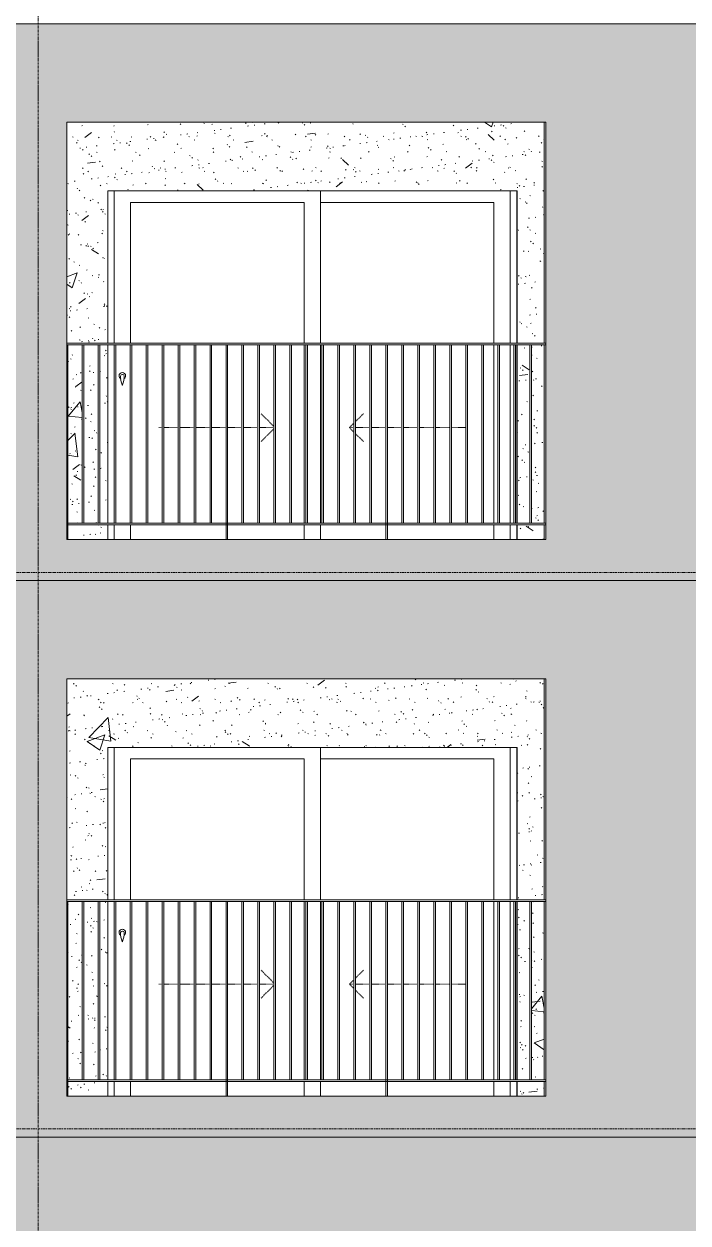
# Model space of a CAD drawing. Header units: millimetres. Extents: x 9199 to 175431, y -4466 to 35300.
# Drawn here: x 53449 to 57506, y 18625 to 25950 of the extents above; entities that cross this region are included whole.
import ezdxf

# ---------------------------------------------------------------- set-up
doc = ezdxf.new("R2010")
doc.units = ezdxf.units.MM
for name, pattern in [('Centre', [31.75, 6.35, -4.7625, 15.875, -4.7625]), ('Dash', [6, 3, -3]), ('Grid Line', [22.225, 12.7, -3.175, 3.175, -3.175])]:
    doc.linetypes.add(name, pattern=pattern)
for name, color, linetype, lineweight in [('0-1', 7, 'Continuous', 5), ('A-DOOR', 31, 'Continuous', 9), ('A-DOOR-FRAM', 31, 'Continuous', 9), ('A-DOOR-HDLN', 31, 'Dash', 18), ('A-FLOR-HRAL', 11, 'Continuous', 9), ('A-FLOR-LEVL-2', 51, 'Centre', 9), ('A-WALL', 113, 'Continuous', 9), ('A-WALL-PATT', 111, 'Continuous', 9), ('A-WALL-PATT-1', 9, 'Continuous', 9), ('A-WALL-PATT-2', 111, 'Continuous', 5), ('I-WALL-1', 7, 'Continuous', 9), ('S-GRID-1', 1, 'Grid Line', 9)]:
    doc.layers.add(name, color=color, linetype=linetype, lineweight=lineweight)
pattern_1 = [(50, (51388.9, 1200), (1093.104, -95.634), [114.3, -1257.3]), (355, (51388.9, 1200), (-211.46, 1146.34), [91.44, -1005.84]), (100.451, (51480, 1192), (881.656, 1050.7), [97.14, -1068.54]), (46.184, (51389, 1504.8), (1626.475, -252.26), [171.45, -1885.95]), (96.636, (51524.5, 1483.8), (1424.42, 1484.57), [145.71, -1602.81]), (351.184, (51389, 1504.8), (1424.43, 1484.55), [137.16, -1508.76]), (21, (51541.3, 1428.6), (909.686, -613.59), [114.3, -1257.3]), (326, (51541.3, 1428.6), (370.81, 1105.13), [91.44, -1005.84]), (71.451, (51617.1, 1377.5), (1280.503, 491.53), [97.14, -1068.54]), (37.5, (51388.93, 1200), (18.5313, 507.33), [50.292, -943.356, 50.292, -970.788, -1009.65]), (37.5, (51388.93, 1200), (18.5313, 507.33), [-2014.728, 50.292, -959.358]), (7.5, (51388.93, 1200), (400.918, 601.084), [50.292, -531.876, 50.292, -920.496, -384.81]), (7.5, (51388.93, 1200), (400.918, 601.084), [-1552.956, 50.292, -334.518]), (327.5, (51049.1, 1200), (813.545, -34.374), [50.292, -330.708, 50.292, -1138.428, -1577.34]), (327.5, (51049.1, 1200), (813.545, -34.374), [-1569.72, 50.292, -1527.048]), (317.5, (50896.7, 1200), (888.775, 152.56), [50.292, -445.008, 50.292, -739.14, -1120.14]), (317.5, (50896.7, 1200), (888.775, 152.56), [-1284.73, 50.29, -1069.85])]
pattern_2 = [(37.5, (51388.93, 1200), (-4.79953, 146.8239), [5.029, -110.795, 5.029, -124.511, -123.825]), (37.5, (51388.93, 1200), (-4.79953, 146.8239), [-245.364, 5.029, -118.796]), (7.5, (51388.93, 1200), (134.8574, 215.0472), [5.029, -57.455, 5.029, -99.365, -40.005]), (7.5, (51388.93, 1200), (134.8574, 215.0472), [-166.878, 5.029, -34.976]), (327.5, (51295.21, 1200), (237.29776, 0.4316), [5.029, -33.071, 5.029, -132.131, -179.07]), (327.5, (51295.21, 1200), (237.29776, 0.4316), [-175.26, 5.029, -174.041]), (317.5, (51295.2, 1200), (229.067, 66.8792), [5.029, -14.021, 5.029, -84.887, -102.87]), (317.5, (51295.2, 1200), (229.067, 66.8792), [-108.966, 5.029, -97.841])]

# ---------------------------------------------------------------- blocks, each defined once
blk = doc.blocks.new('NCV_TKTC_TANG 6 - 8_rvt-1-TKCS_MẶT ĐỨNG HƯỚNG ĐÔNG')
at = {"layer": 'A-WALL-PATT-1'}
h = blk.add_hatch(dxfattribs=at)
h.set_pattern_fill('FP_2', color=256, style=0, pattern_type=2)
h.set_pattern_definition(pattern_1)
h.paths.add_polyline_path([(53716.9, 22800), (53962.4, 22800), (53962.4, 22890), (53716.9, 22890), (53716.9, 22803.9)])
h.paths.add_polyline_path([(56462.4, 22800), (56626.9, 22800), (56626.9, 22890), (56462.4, 22890)])
h.paths.add_polyline_path([(56626.9, 22900), (56626.9, 23990), (56548.8, 23990), (56548.8, 22900), (56608.9, 22900)])
h.paths.add_polyline_path([(53716.9, 22900), (53804.6, 22900), (53804.6, 23990), (53716.9, 23990), (53716.9, 23156)])
h.paths.add_polyline_path([(53962.4, 22900), (53962.4, 23990), (53912.2, 23990), (53912.2, 22900)])
h.paths.add_polyline_path([(53851.3, 22900), (53902.2, 22900), (53902.2, 23990), (53814.6, 23990), (53814.6, 22900)])
h.paths.add_polyline_path([(56462.4, 22900), (56538.8, 22900), (56538.8, 23990), (56462.4, 23990), (56462.4, 23018.2)])
h.paths.add_polyline_path([(53711.5, 23990), (53711.9, 23990), (53711.9, 24000), (53962.4, 24000), (53962.4, 24930), (56462.4, 24930), (56462.4, 24000), (56626.9, 24000), (56626.9, 25350), (53711.5, 25350), (53711.5, 24377.5)])
h = blk.add_hatch(dxfattribs=at)
h.set_pattern_fill('FP_3', color=256, style=0, pattern_type=2)
h.set_pattern_definition(pattern_2)
h.paths.add_polyline_path([(53716.9, 22800), (53962.4, 22800), (53962.4, 22890), (53716.9, 22890), (53716.9, 22803.9)])
h.paths.add_polyline_path([(56462.4, 22800), (56626.9, 22800), (56626.9, 22890), (56462.4, 22890)])
h.paths.add_polyline_path([(56626.9, 22900), (56626.9, 23990), (56548.8, 23990), (56548.8, 22900), (56608.9, 22900)])
h.paths.add_polyline_path([(53716.9, 22900), (53804.6, 22900), (53804.6, 23990), (53716.9, 23990), (53716.9, 23156)])
h.paths.add_polyline_path([(53962.4, 22900), (53962.4, 23990), (53912.2, 23990), (53912.2, 22900)])
h.paths.add_polyline_path([(53851.3, 22900), (53902.2, 22900), (53902.2, 23990), (53814.6, 23990), (53814.6, 22900)])
h.paths.add_polyline_path([(56462.4, 22900), (56538.8, 22900), (56538.8, 23990), (56462.4, 23990), (56462.4, 23018.2)])
h.paths.add_polyline_path([(53711.5, 23990), (53711.9, 23990), (53711.9, 24000), (53962.4, 24000), (53962.4, 24930), (56462.4, 24930), (56462.4, 24000), (56626.9, 24000), (56626.9, 25350), (53711.5, 25350), (53711.5, 24377.5)])
at = {"layer": 'I-WALL-1'}
for p, q in [((56626.9, 24000), (56626.9, 25350)), ((53962.4, 24000), (53962.4, 24930)), ((53962.4, 24930), (56462.4, 24930)), ((56462.4, 24930), (56462.4, 24000)), ((53962.4, 22900), (53962.4, 23990)), ((56462.4, 23990), (56462.4, 22900)), ((56626.9, 22900), (56626.9, 23990)), ((53962.4, 22800), (53962.4, 22890)), ((56462.4, 22890), (56462.4, 22800)), ((56626.9, 22800), (56626.9, 22890))]:
    blk.add_line(p, q, dxfattribs=at)
blk = doc.blocks.new('NCV_TKTC_TANG 6 - 8_rvt-3-TKCS_MẶT ĐỨNG HƯỚNG ĐÔNG')
at = {"layer": 'A-WALL-PATT-1'}
h = blk.add_hatch(dxfattribs=at)
h.set_pattern_fill('FP_2', color=256, style=0, pattern_type=2)
h.set_pattern_definition(pattern_1)
h.paths.add_polyline_path([(56626.9, 19400), (56626.9, 19490), (56462.4, 19490), (56462.4, 19400), (56616.1, 19400)])
h.paths.add_polyline_path([(53962.4, 19400), (53962.4, 19490), (53716.9, 19490), (53716.9, 19400)])
h.paths.add_polyline_path([(53902.2, 19500), (53902.2, 20590), (53814.6, 20590), (53814.6, 19500), (53851.3, 19500)])
h.paths.add_polyline_path([(53716.9, 19500), (53804.6, 19500), (53804.6, 20590), (53716.9, 20590), (53716.9, 19756)])
h.paths.add_polyline_path([(56608.9, 19500), (56626.9, 19500), (56626.9, 20590), (56548.8, 20590), (56548.8, 19500), (56556.9, 19500)])
h.paths.add_polyline_path([(53912.2, 19500), (53962.4, 19500), (53962.4, 20590), (53912.2, 20590), (53912.2, 19543.6)])
h.paths.add_polyline_path([(56462.4, 19500), (56538.8, 19500), (56538.8, 20590), (56462.4, 20590), (56462.4, 19618.2)])
h.paths.add_polyline_path([(53711.5, 20590), (53711.9, 20590.5), (53711.9, 20600), (53962.4, 20600), (53962.4, 21530), (56462.4, 21530), (56462.4, 20600), (56626.9, 20600), (56626.9, 21950), (53711.5, 21950), (53711.5, 20590.5)])
h = blk.add_hatch(dxfattribs=at)
h.set_pattern_fill('FP_3', color=256, style=0, pattern_type=2)
h.set_pattern_definition(pattern_2)
h.paths.add_polyline_path([(56626.9, 19400), (56626.9, 19490), (56462.4, 19490), (56462.4, 19400), (56616.1, 19400)])
h.paths.add_polyline_path([(53962.4, 19400), (53962.4, 19490), (53716.9, 19490), (53716.9, 19400)])
h.paths.add_polyline_path([(53902.2, 19500), (53902.2, 20590), (53814.6, 20590), (53814.6, 19500), (53851.3, 19500)])
h.paths.add_polyline_path([(53716.9, 19500), (53804.6, 19500), (53804.6, 20590), (53716.9, 20590), (53716.9, 19756)])
h.paths.add_polyline_path([(56608.9, 19500), (56626.9, 19500), (56626.9, 20590), (56548.8, 20590), (56548.8, 19500), (56556.9, 19500)])
h.paths.add_polyline_path([(53912.2, 19500), (53962.4, 19500), (53962.4, 20590), (53912.2, 20590), (53912.2, 19543.6)])
h.paths.add_polyline_path([(56462.4, 19500), (56538.8, 19500), (56538.8, 20590), (56462.4, 20590), (56462.4, 19618.2)])
h.paths.add_polyline_path([(53711.5, 20590), (53711.9, 20590.5), (53711.9, 20600), (53962.4, 20600), (53962.4, 21530), (56462.4, 21530), (56462.4, 20600), (56626.9, 20600), (56626.9, 21950), (53711.5, 21950), (53711.5, 20590.5)])
at = {"layer": 'I-WALL-1'}
for p, q in [((56626.9, 20600), (56626.9, 21950)), ((53962.4, 20600), (53962.4, 21530)), ((53962.4, 21530), (56462.4, 21530)), ((56462.4, 21530), (56462.4, 20600)), ((53962.4, 19500), (53962.4, 20590)), ((56462.4, 20590), (56462.4, 19500)), ((56626.9, 19500), (56626.9, 20590)), ((53962.4, 19400), (53962.4, 19490)), ((56462.4, 19490), (56462.4, 19400)), ((56626.9, 19400), (56626.9, 19490))]:
    blk.add_line(p, q, dxfattribs=at)
blk = doc.blocks.new('Railing - 10mm-1251313-TKCS_MẶT ĐỨNG HƯỚNG ĐÔNG')
at = {"layer": 'A-FLOR-HRAL'}
for p, q in [((70204.4, 2500), (70204.4, 3590)), ((70214.4, 2500), (70214.4, 3590))]:
    blk.add_line(p, q, dxfattribs=at)
blk = doc.blocks.new('Railing - 50 x 10mm-V52-TKCS_MẶT ĐỨNG HƯỚNG ĐÔNG')
at = {"layer": 'A-FLOR-HRAL'}
for p, q in [((71081.4, 6990), (71091.4, 6990)), ((71081.4, 5800), (71081.4, 6990)), ((71091.4, 5800), (71091.4, 6990))]:
    blk.add_line(p, q, dxfattribs=at)
blk = doc.blocks.new('Railing - 50 x 10mm-V59-TKCS_MẶT ĐỨNG HƯỚNG ĐÔNG')
at = {"layer": 'A-FLOR-HRAL'}
for p in [(22436.9, 6990), (22442.4, 5800)]:
    blk.add_line(p, (22442.4, 6990), dxfattribs=at)
blk = doc.blocks.new('Railing - 50 x 10mm-V56-TKCS_MẶT ĐỨNG HƯỚNG ĐÔNG')
at = {"layer": 'A-FLOR-HRAL'}
blk.add_line((56636.5, 5800), (56636.5, 6990), dxfattribs=at)
blk = doc.blocks.new('Railing - Railing-3822122-TKCS_MẶT ĐỨNG HƯỚNG ĐÔNG')
at = {"layer": 'A-FLOR-HRAL'}
for p, q in [((53711.9, 19490), (53711.9, 19500)), ((53711.9, 19500), (56636.9, 19500)), ((56636.9, 19490), (53711.9, 19490))]:
    blk.add_line(p, q, dxfattribs=at)
for name, p in [('Railing - 50 x 10mm-V59-TKCS_MẶT ĐỨNG HƯỚNG ĐÔNG', (31274.6, 13600)), ('Railing - 10mm-1251313-TKCS_MẶT ĐỨNG HƯỚNG ĐÔNG', (-16399.8, 17000)), ('Railing - 10mm-1251313-TKCS_MẶT ĐỨNG HƯỚNG ĐÔNG', (-16302.1, 17000)), ('Railing - 10mm-1251313-TKCS_MẶT ĐỨNG HƯỚNG ĐÔNG', (-16204.5, 17000)), ('Railing - 10mm-1251313-TKCS_MẶT ĐỨNG HƯỚNG ĐÔNG', (-16106.8, 17000)), ('Railing - 10mm-1251313-TKCS_MẶT ĐỨNG HƯỚNG ĐÔNG', (-16009.2, 17000)), ('Railing - 10mm-1251313-TKCS_MẶT ĐỨNG HƯỚNG ĐÔNG', (-15911.5, 17000)), ('Railing - 10mm-1251313-TKCS_MẶT ĐỨNG HƯỚNG ĐÔNG', (-15813.9, 17000)), ('Railing - 10mm-1251313-TKCS_MẶT ĐỨNG HƯỚNG ĐÔNG', (-15716.2, 17000)), ('Railing - 10mm-1251313-TKCS_MẶT ĐỨNG HƯỚNG ĐÔNG', (-15618.6, 17000)), ('Railing - 50 x 10mm-V52-TKCS_MẶT ĐỨNG HƯỚNG ĐÔNG', (-16397.9, 13600)), ('Railing - 10mm-1251313-TKCS_MẶT ĐỨNG HƯỚNG ĐÔNG', (-15423.3, 17000)), ('Railing - 10mm-1251313-TKCS_MẶT ĐỨNG HƯỚNG ĐÔNG', (-15325.6, 17000)), ('Railing - 10mm-1251313-TKCS_MẶT ĐỨNG HƯỚNG ĐÔNG', (-15228, 17000)), ('Railing - 10mm-1251313-TKCS_MẶT ĐỨNG HƯỚNG ĐÔNG', (-15130.3, 17000)), ('Railing - 10mm-1251313-TKCS_MẶT ĐỨNG HƯỚNG ĐÔNG', (-15032.7, 17000)), ('Railing - 10mm-1251313-TKCS_MẶT ĐỨNG HƯỚNG ĐÔNG', (-14935, 17000)), ('Railing - 10mm-1251313-TKCS_MẶT ĐỨNG HƯỚNG ĐÔNG', (-14837.4, 17000)), ('Railing - 10mm-1251313-TKCS_MẶT ĐỨNG HƯỚNG ĐÔNG', (-14739.7, 17000)), ('Railing - 10mm-1251313-TKCS_MẶT ĐỨNG HƯỚNG ĐÔNG', (-14642.1, 17000)), ('Railing - 50 x 10mm-V52-TKCS_MẶT ĐỨNG HƯỚNG ĐÔNG', (-15421.4, 13600)), ('Railing - 10mm-1251313-TKCS_MẶT ĐỨNG HƯỚNG ĐÔNG', (-14446.8, 17000)), ('Railing - 10mm-1251313-TKCS_MẶT ĐỨNG HƯỚNG ĐÔNG', (-14349.1, 17000)), ('Railing - 10mm-1251313-TKCS_MẶT ĐỨNG HƯỚNG ĐÔNG', (-14251.5, 17000)), ('Railing - 10mm-1251313-TKCS_MẶT ĐỨNG HƯỚNG ĐÔNG', (-14153.8, 17000)), ('Railing - 10mm-1251313-TKCS_MẶT ĐỨNG HƯỚNG ĐÔNG', (-14056.2, 17000)), ('Railing - 10mm-1251313-TKCS_MẶT ĐỨNG HƯỚNG ĐÔNG', (-13958.5, 17000)), ('Railing - 10mm-1251313-TKCS_MẶT ĐỨNG HƯỚNG ĐÔNG', (-13860.9, 17000)), ('Railing - 10mm-1251313-TKCS_MẶT ĐỨNG HƯỚNG ĐÔNG', (-13763.2, 17000)), ('Railing - 10mm-1251313-TKCS_MẶT ĐỨNG HƯỚNG ĐÔNG', (-13665.6, 17000)), ('Railing - 50 x 10mm-V56-TKCS_MẶT ĐỨNG HƯỚNG ĐÔNG', (0, 13600))]:
    blk.add_blockref(name, p)
blk = doc.blocks.new('Top Rail Type - Top Rail_Internal_-3822125-TKCS_MẶT ĐỨNG HƯỚNG ĐÔNG')
at = {"layer": 'A-FLOR-HRAL'}
for p, q in [((53711.9, 20590), (53711.9, 20600)), ((56636.9, 20600), (53711.9, 20600)), ((53711.9, 20590), (56636.9, 20590))]:
    blk.add_line(p, q, dxfattribs=at)
blk = doc.blocks.new('DEG_02-DEG_03 - DEG_02-2500x2400mm-CỬA ĐI 02 CÁNH TRƯỢT-V69-TKCS_MẶT ĐỨNG HƯỚNG ĐÔNG')
at = {"layer": 'A-DOOR'}
for p, q in [((54000.3, 10400), (54000.3, 11330)), ((55260.3, 11330), (55260.3, 10400)), ((54100.3, 11260), (55160.3, 11260)), ((54100.3, 11260), (54100.3, 10400)), ((55160.3, 10400), (55160.3, 11260)), ((55260.3, 11260), (56320.3, 11260)), ((56320.3, 10400), (56320.3, 11260)), ((55160.3, 9300), (55160.3, 10390)), ((55260.3, 10390), (55260.3, 9300)), ((56320.3, 9300), (56320.3, 10390)), ((54000.3, 9200), (54000.3, 9290)), ((54100.3, 9290), (54100.3, 9200)), ((55160.3, 9200), (55160.3, 9290)), ((55260.3, 9290), (55260.3, 9200)), ((56320.3, 9200), (56320.3, 9290))]:
    blk.add_line(p, q, dxfattribs=at)
at = {"layer": 'A-DOOR', "flags": 128}
blk.add_lwpolyline([(54051.8, 10208.7), (54051.8, 10208.7), (54051.8, 10208.7), (54051.8, 10208.7), (54051.8, 10208.7), (54051.8, 10208.7), (54051.8, 10208.7), (54051.7, 10208.7), (54051.7, 10208.7), (54051.7, 10208.7), (54051.7, 10208.7), (54051.6, 10208.7), (54051.6, 10208.7), (54051.6, 10208.7), (54051.5, 10208.7), (54051.5, 10208.7), (54051.5, 10208.7), (54051.4, 10208.7), (54051.4, 10208.7), (54051.4, 10208.7), (54051.3, 10208.7), (54051.3, 10208.7), (54051.2, 10208.7), (54051.2, 10208.7), (54051.1, 10208.7), (54051.1, 10208.7), (54051, 10208.7), (54051, 10208.7), (54050.9, 10208.7), (54050.9, 10208.7), (54050.8, 10208.7), (54050.7, 10208.7), (54050.7, 10208.7), (54050.6, 10208.7), (54050.6, 10208.7), (54050.5, 10208.7), (54050.4, 10208.7), (54050.4, 10208.7), (54050.3, 10208.7), (54050.3, 10208.7), (54050.2, 10208.7), (54050.1, 10208.7), (54050.1, 10208.7), (54050, 10208.7), (54050, 10208.7), (54049.9, 10208.7), (54049.9, 10208.7), (54049.8, 10208.7), (54049.7, 10208.7), (54049.7, 10208.7), (54049.6, 10208.7), (54049.6, 10208.7), (54049.5, 10208.7), (54049.5, 10208.7), (54049.4, 10208.7), (54049.4, 10208.7), (54049.3, 10208.7), (54049.3, 10208.7), (54049.2, 10208.7), (54049.2, 10208.7), (54049.2, 10208.7), (54049.1, 10208.7), (54049.1, 10208.7), (54049.1, 10208.7), (54049, 10208.7), (54049, 10208.7), (54049, 10208.7), (54048.9, 10208.7), (54048.9, 10208.7), (54048.9, 10208.7), (54048.9, 10208.7), (54048.9, 10208.7), (54048.8, 10208.7), (54048.8, 10208.7), (54048.8, 10208.7), (54048.8, 10208.7), (54048.8, 10208.7)], dxfattribs=at)
at = {"layer": 'A-DOOR'}
for centre, radius, start, end in [((54050.3, 10200), 20, 0, 180), ((54050.3, 10200), 20, 180, 240), ((54048.8, 10199.2), 9.45, 90, 180), ((54204.1, 10199.2), 164.8, 180, 199.13397), ((54051.8, 10199.2), 9.45, 0, 90), ((53896.5, 10199.2), 164.8, 340.86603, 0), ((54050.3, 10200), 20, 300, 0), ((54050.7, 10146), 2.34, 199.13397, 261.03098), ((54049.9, 10146), 2.34, 278.96902, 340.86603)]:
    blk.add_arc(centre, radius, start, end, dxfattribs=at)
at = {"layer": 'A-DOOR-FRAM'}
for p, q in [((54000.3, 11330), (54000.3, 10400)), ((56420.3, 11330), (56420.3, 10400)), ((56460.3, 10400), (56460.3, 11330)), ((56420.3, 10390), (56420.3, 9300)), ((56460.3, 9300), (56460.3, 10390)), ((54000.3, 9290), (54000.3, 9200)), ((56420.3, 9290), (56420.3, 9200)), ((56460.3, 9200), (56460.3, 9290))]:
    blk.add_line(p, q, dxfattribs=at)
at = {"layer": 'A-DOOR-HDLN'}
for p, q in [((54976.4, 9890.9), (54898.2, 9969.1)), ((55474.7, 9921.3), (55522.4, 9969.1)), ((55437.6, 9884.2), (55464.7, 9911.3)), ((54273.1, 9884.2), (54292.8, 9884.2)), ((54304.3, 9884.2), (54390.5, 9884.2)), ((54400.5, 9884.2), (54488.1, 9884.2)), ((54498.1, 9884.2), (54585.8, 9884.2)), ((54595.8, 9884.2), (54683.4, 9884.2)), ((54693.4, 9884.2), (54781.1, 9884.2)), ((54791.1, 9884.2), (54878.7, 9884.2)), ((54888.7, 9884.2), (54976.4, 9884.2)), ((54976.4, 9877.6), (54898.2, 9799.4)), ((55437.6, 9884.2), (55464.7, 9857.1)), ((55464.7, 9884.2), (55437.6, 9884.2)), ((55562.3, 9884.2), (55474.7, 9884.2)), ((55474.7, 9847.1), (55522.4, 9799.4)), ((55660, 9884.2), (55572.3, 9884.2)), ((55757.6, 9884.2), (55670, 9884.2)), ((55855.3, 9884.2), (55767.6, 9884.2)), ((55952.9, 9884.2), (55865.3, 9884.2)), ((56050.6, 9884.2), (55962.9, 9884.2)), ((56147.6, 9884.2), (56060.6, 9884.2))]:
    blk.add_line(p, q, dxfattribs=at)
blk = doc.blocks.new('Railing - Railing-3825371-TKCS_MẶT ĐỨNG HƯỚNG ĐÔNG')
at = {"layer": 'A-FLOR-HRAL'}
for p, q in [((53711.9, 22890), (53711.9, 22900)), ((53711.9, 22900), (56636.9, 22900)), ((56636.9, 22890), (53711.9, 22890))]:
    blk.add_line(p, q, dxfattribs=at)
for name, p in [('Railing - 50 x 10mm-V59-TKCS_MẶT ĐỨNG HƯỚNG ĐÔNG', (31274.6, 17000)), ('Railing - 10mm-1251313-TKCS_MẶT ĐỨNG HƯỚNG ĐÔNG', (-16399.8, 20400)), ('Railing - 10mm-1251313-TKCS_MẶT ĐỨNG HƯỚNG ĐÔNG', (-16302.1, 20400)), ('Railing - 10mm-1251313-TKCS_MẶT ĐỨNG HƯỚNG ĐÔNG', (-16204.5, 20400)), ('Railing - 10mm-1251313-TKCS_MẶT ĐỨNG HƯỚNG ĐÔNG', (-16106.8, 20400)), ('Railing - 10mm-1251313-TKCS_MẶT ĐỨNG HƯỚNG ĐÔNG', (-16009.2, 20400)), ('Railing - 10mm-1251313-TKCS_MẶT ĐỨNG HƯỚNG ĐÔNG', (-15911.5, 20400)), ('Railing - 10mm-1251313-TKCS_MẶT ĐỨNG HƯỚNG ĐÔNG', (-15813.9, 20400)), ('Railing - 10mm-1251313-TKCS_MẶT ĐỨNG HƯỚNG ĐÔNG', (-15716.2, 20400)), ('Railing - 10mm-1251313-TKCS_MẶT ĐỨNG HƯỚNG ĐÔNG', (-15618.6, 20400)), ('Railing - 50 x 10mm-V52-TKCS_MẶT ĐỨNG HƯỚNG ĐÔNG', (-16397.9, 17000)), ('Railing - 10mm-1251313-TKCS_MẶT ĐỨNG HƯỚNG ĐÔNG', (-15423.3, 20400)), ('Railing - 10mm-1251313-TKCS_MẶT ĐỨNG HƯỚNG ĐÔNG', (-15325.6, 20400)), ('Railing - 10mm-1251313-TKCS_MẶT ĐỨNG HƯỚNG ĐÔNG', (-15228, 20400)), ('Railing - 10mm-1251313-TKCS_MẶT ĐỨNG HƯỚNG ĐÔNG', (-15130.3, 20400)), ('Railing - 10mm-1251313-TKCS_MẶT ĐỨNG HƯỚNG ĐÔNG', (-15032.7, 20400)), ('Railing - 10mm-1251313-TKCS_MẶT ĐỨNG HƯỚNG ĐÔNG', (-14935, 20400)), ('Railing - 10mm-1251313-TKCS_MẶT ĐỨNG HƯỚNG ĐÔNG', (-14837.4, 20400)), ('Railing - 10mm-1251313-TKCS_MẶT ĐỨNG HƯỚNG ĐÔNG', (-14739.7, 20400)), ('Railing - 10mm-1251313-TKCS_MẶT ĐỨNG HƯỚNG ĐÔNG', (-14642.1, 20400)), ('Railing - 50 x 10mm-V52-TKCS_MẶT ĐỨNG HƯỚNG ĐÔNG', (-15421.4, 17000)), ('Railing - 10mm-1251313-TKCS_MẶT ĐỨNG HƯỚNG ĐÔNG', (-14446.8, 20400)), ('Railing - 10mm-1251313-TKCS_MẶT ĐỨNG HƯỚNG ĐÔNG', (-14349.1, 20400)), ('Railing - 10mm-1251313-TKCS_MẶT ĐỨNG HƯỚNG ĐÔNG', (-14251.5, 20400)), ('Railing - 10mm-1251313-TKCS_MẶT ĐỨNG HƯỚNG ĐÔNG', (-14153.8, 20400)), ('Railing - 10mm-1251313-TKCS_MẶT ĐỨNG HƯỚNG ĐÔNG', (-14056.2, 20400)), ('Railing - 10mm-1251313-TKCS_MẶT ĐỨNG HƯỚNG ĐÔNG', (-13958.5, 20400)), ('Railing - 10mm-1251313-TKCS_MẶT ĐỨNG HƯỚNG ĐÔNG', (-13860.9, 20400)), ('Railing - 10mm-1251313-TKCS_MẶT ĐỨNG HƯỚNG ĐÔNG', (-13763.2, 20400)), ('Railing - 10mm-1251313-TKCS_MẶT ĐỨNG HƯỚNG ĐÔNG', (-13665.6, 20400)), ('Railing - 50 x 10mm-V56-TKCS_MẶT ĐỨNG HƯỚNG ĐÔNG', (0, 17000))]:
    blk.add_blockref(name, p)
blk = doc.blocks.new('Top Rail Type - Top Rail_Internal_-3825374-TKCS_MẶT ĐỨNG HƯỚNG ĐÔNG')
at = {"layer": 'A-FLOR-HRAL'}
for p, q in [((53711.9, 23990), (53711.9, 24000)), ((56636.9, 24000), (53711.9, 24000)), ((53711.9, 23990), (56636.9, 23990))]:
    blk.add_line(p, q, dxfattribs=at)

msp = doc.modelspace()

# ---------------------------------------------------------------- hatches: boundary and pattern name
at = {"layer": 'A-WALL-PATT'}
h = msp.add_hatch(color=256, dxfattribs=at)
h.paths.add_polyline_path([(56836.9, 22550), (56836.9, 25950), (53361.9, 25950), (53361.9, 22550), (55362.4, 22550)])
h.paths.add_polyline_path([(55362.4, 22800), (53711.5, 22800), (53711.5, 25350), (56636.9, 25350), (56636.9, 22800)])
h = msp.add_hatch(color=256, dxfattribs=at)
h.paths.add_polyline_path([(53361.9, 19150), (56836.9, 19150), (56836.9, 22550), (53361.9, 22550), (53361.9, 20049.5)])
h.paths.add_polyline_path([(54304.3, 19400), (53711.5, 19400), (53711.5, 21950), (56636.9, 21950), (56636.9, 19400), (55362.4, 19400)])
h = msp.add_hatch(color=256, dxfattribs=at)
h.paths.add_polyline_path([(55362.4, 15750), (56836.9, 15750), (56836.9, 19150), (53361.9, 19150), (53361.9, 15750), (54304.3, 15750)])
h.paths.add_polyline_path([(56636.9, 16000), (53711.5, 16000), (53711.5, 18550), (56636.9, 18550), (56636.9, 16803.4)])
at = {"layer": 'A-WALL-PATT-2'}
h = msp.add_hatch(color=256, dxfattribs=at)
h.paths.add_polyline_path([(56836.9, 22550), (59946.9, 22550), (59946.9, 25350), (59936.9, 25350), (59936.9, 25950), (56836.9, 25950), (56836.9, 23295.5)])
h.paths.add_polyline_path([(59196.4, 23514.4), (57837.4, 23514.4), (57837.4, 24914.4), (59237.4, 24914.4), (59237.4, 23514.4)])
h = msp.add_hatch(color=256, dxfattribs=at)
h.paths.add_polyline_path([(56836.9, 19150), (59946.9, 19150), (59946.9, 21950), (59936.9, 21950), (59936.9, 22550), (56836.9, 22550), (56836.9, 20049.5)])
h.paths.add_polyline_path([(59196.4, 20114.4), (57837.4, 20114.4), (57837.4, 21514.4), (59237.4, 21514.4), (59237.4, 20114.4)])
h = msp.add_hatch(color=256, dxfattribs=at)
h.paths.add_polyline_path([(56836.9, 15750), (59946.9, 15750), (59946.9, 18550), (59936.9, 18550), (59936.9, 19150), (56836.9, 19150), (56836.9, 16803.4)])
h.paths.add_polyline_path([(59196.4, 16714.4), (57837.4, 16714.4), (57837.4, 18114.4), (59237.4, 18114.4), (59237.4, 16714.4)])

# ---------------------------------------------------------------- linework, layer by layer
at = {"layer": 'A-FLOR-LEVL-2'}
for p, q in [((9199.1, 22600), (84597.8, 22600)), ((9199.1, 19200), (84597.8, 19200))]:
    msp.add_line(p, q, dxfattribs=at)
at = {"layer": 'A-WALL'}
for p, q in [((53361.9, 25950), (59936.9, 25950)), ((53711.5, 22800), (53711.5, 25350)), ((53711.5, 25350), (56636.9, 25350)), ((56636.9, 25350), (56636.9, 22800)), ((56636.9, 22800), (53711.5, 22800)), ((59936.9, 22550), (53361.9, 22550)), ((53361.9, 22550), (59936.9, 22550)), ((53711.5, 19400), (53711.5, 21950)), ((53711.5, 21950), (56636.9, 21950)), ((56636.9, 21950), (56636.9, 19400)), ((56636.9, 19400), (53711.5, 19400)), ((59936.9, 19150), (53361.9, 19150)), ((53361.9, 19150), (59936.9, 19150))]:
    msp.add_line(p, q, dxfattribs=at)
at = {"layer": 'S-GRID-1'}
msp.add_line((53536.9, 1454.4), (53536.9, 30542.5), dxfattribs=at)

# ---------------------------------------------------------------- block references
at = {"layer": '0-1'}
for name in ['NCV_TKTC_TANG 6 - 8_rvt-1-TKCS_MẶT ĐỨNG HƯỚNG ĐÔNG', 'NCV_TKTC_TANG 6 - 8_rvt-3-TKCS_MẶT ĐỨNG HƯỚNG ĐÔNG']:
    msp.add_blockref(name, (0, 0), dxfattribs=at)
at = {"layer": 'A-DOOR'}
for p in [(0, 13600), (0, 10200)]:
    msp.add_blockref('DEG_02-DEG_03 - DEG_02-2500x2400mm-CỬA ĐI 02 CÁNH TRƯỢT-V69-TKCS_MẶT ĐỨNG HƯỚNG ĐÔNG', p, dxfattribs=at)
at = {"layer": 'A-FLOR-HRAL'}
for name in ['Railing - Railing-3825371-TKCS_MẶT ĐỨNG HƯỚNG ĐÔNG', 'Top Rail Type - Top Rail_Internal_-3825374-TKCS_MẶT ĐỨNG HƯỚNG ĐÔNG', 'Railing - Railing-3822122-TKCS_MẶT ĐỨNG HƯỚNG ĐÔNG', 'Top Rail Type - Top Rail_Internal_-3822125-TKCS_MẶT ĐỨNG HƯỚNG ĐÔNG']:
    msp.add_blockref(name, (0, 0), dxfattribs=at)

doc.saveas('drawing.dxf')
